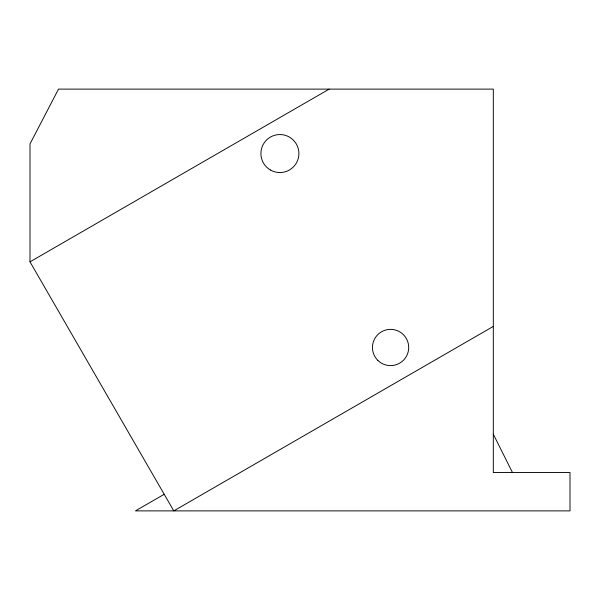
<?xml version="1.0" encoding="UTF-8"?>
<svg xmlns="http://www.w3.org/2000/svg" width="600" height="600" viewBox="0 0 600 600"><rect width="100%" height="100%" fill="white"/><g stroke="black" fill="none" stroke-linecap="round" stroke-linejoin="round"><path stroke-width="0.9" d="M493.312 326.407L173.79 510.885L30 261.84L329.175 89.115M164.197 494.287L135.442 510.885L570 510.885L570 472.545L493.312 472.545L493.312 89.115L58.515 89.115L30 143.917L30 261.84M493.312 434.197L512.482 472.545M377.76 360.308A18.135 18.135 0 0 0 408.09 352.178A18.135 18.135 0 0 0 385.89 329.97A18.135 18.135 0 0 0 377.76 360.308M270.405 169.995A19.005 19.005 0 0 0 298.905 153.54A19.005 19.005 0 0 0 270.405 137.085A19.005 19.005 0 0 0 270.405 169.995"/></g></svg>
